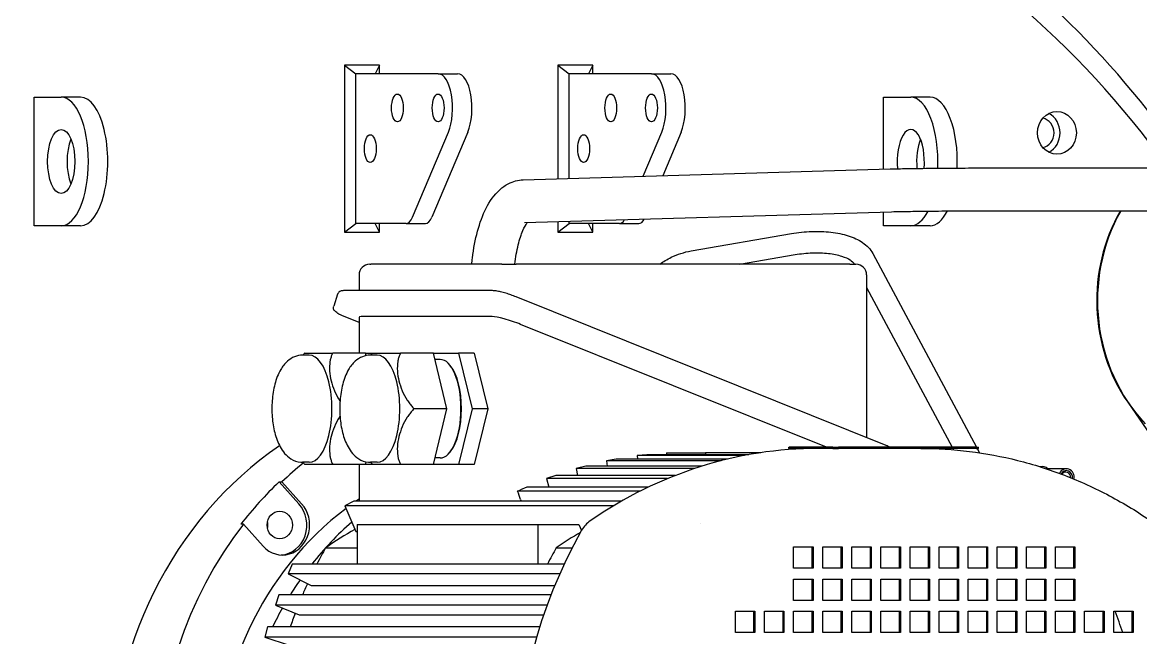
# Model space of a CAD drawing. Header units: millimetres. Extents: x -4172 to 126100, y -2 to 142133.
# Drawn here: x 100053 to 100575, y 43785 to 44073 of the extents above; entities that cross this region are included whole.
import ezdxf

# ---------------------------------------------------------------- set-up
doc = ezdxf.new("R2010")
doc.units = ezdxf.units.MM
doc.header["$LTSCALE"] = 100
doc.layers.add('Visible', color=7, linetype='Continuous', lineweight=25)

msp = doc.modelspace()

# ---------------------------------------------------------------- linework, layer by layer
at = {"layer": 'Visible'}
for p, q in [((100203.41, 44052.58), (100203.41, 43974.58)), ((100203.41, 44052.58), (100208.73, 44048.58)), ((100219.73, 44052.58), (100203.41, 44052.58)), ((100219.73, 44052.58), (100217.79, 44048.58)), ((100219.73, 44048.58), (100219.73, 44052.58)), ((100303.11, 44052.58), (100303.11, 43999.49)), ((100303.11, 44052.58), (100308.42, 44048.58)), ((100319.42, 44052.58), (100303.11, 44052.58)), ((100319.42, 44052.58), (100317.49, 44048.58)), ((100319.42, 44048.58), (100319.42, 44052.58)), ((100208.73, 43978.58), (100208.73, 44048.58)), ((100247.19, 44048.58), (100208.73, 44048.58)), ((100247.19, 44048.58), (100256.25, 44048.58)), ((100308.42, 43999.65), (100308.42, 44048.58)), ((100346.88, 44048.58), (100308.42, 44048.58)), ((100346.88, 44048.58), (100355.94, 44048.58)), ((100058.4, 43977.58), (100058.4, 44037.58)), ((100058.4, 44037.58), (100071.08, 44037.58)), ((100080.15, 44037.58), (100071.08, 44037.58)), ((100455.37, 44004.02), (100455.37, 44037.58)), ((100455.37, 44037.58), (100468.05, 44037.58)), ((100477.11, 44037.58), (100468.05, 44037.58)), ((100235.17, 43981.51), (100251.97, 44021.27)), ((100261.03, 44021.27), (100244.23, 43981.51)), ((100342.96, 44000.68), (100351.66, 44021.27)), ((100360.73, 44021.27), (100352.14, 44000.95)), ((100286.98, 43999.02), (100458.37, 44004.11)), ((100512.53, 44004.58), (100637.51, 44004.58)), ((100287.57, 43979.02), (100458.96, 43984.12)), ((100455.37, 43977.58), (100455.37, 43984.01)), ((100512.53, 43984.58), (100637.51, 43984.58)), ((100071.08, 43977.58), (100058.4, 43977.58)), ((100080.15, 43977.58), (100071.08, 43977.58)), ((100203.41, 43974.58), (100208.73, 43978.58)), ((100232.18, 43978.58), (100208.73, 43978.58)), ((100219.73, 43974.58), (100217.79, 43978.58)), ((100219.73, 43974.58), (100219.73, 43978.58)), ((100232.18, 43978.58), (100241.24, 43978.58)), ((100303.11, 43979.49), (100303.11, 43974.58)), ((100303.11, 43974.58), (100308.42, 43978.58)), ((100308.42, 43978.58), (100308.42, 43979.64)), ((100331.87, 43978.58), (100308.42, 43978.58)), ((100319.42, 43974.58), (100317.49, 43978.58)), ((100319.42, 43974.58), (100319.42, 43978.58)), ((100331.87, 43978.58), (100340.94, 43978.58)), ((100468.05, 43977.58), (100455.37, 43977.58)), ((100477.11, 43977.58), (100468.05, 43977.58)), ((100203.41, 43974.58), (100219.73, 43974.58)), ((100303.11, 43974.58), (100319.42, 43974.58)), ((100365.4, 43965.81), (100412.28, 43973.93)), ((100388.02, 43959.58), (100413.99, 43964.08)), ((100450.32, 43964.54), (100498.78, 43874.08)), ((100215.24, 43959.58), (100215.71, 43959.58)), ((100276.99, 43959.58), (100215.71, 43959.58)), ((100276.99, 43959.58), (100283.64, 43959.58)), ((100439.52, 43959.58), (100283.64, 43959.58)), ((100439.52, 43959.58), (100442.41, 43959.58)), ((100441.51, 43959.81), (100441.63, 43959.58)), ((100210.24, 43954.58), (100210.24, 43947.25)), ((100447.41, 43954.58), (100447.41, 43878.58)), ((100200.24, 43945.64), (100198.38, 43940)), ((100272.66, 43947.25), (100202.92, 43947.25)), ((100447.41, 43948.8), (100487.44, 43874.08)), ((100456.48, 43874.94), (100283.6, 43944.37)), ((100210.24, 43932.41), (100203.75, 43935.02)), ((100210.24, 43934.77), (100210.24, 43918.12)), ((100272.46, 43935.12), (100211.18, 43935.12)), ((100428.67, 43874.08), (100285.75, 43931.48)), ((100187, 43917.12), (100183.83, 43917.12)), ((100184.89, 43918.12), (100197.92, 43918.12)), ((100213.28, 43918.12), (100197.92, 43918.12)), ((100213.28, 43918.12), (100216.58, 43918.12)), ((100213.57, 43916.92), (100213.28, 43918.12)), ((100218.7, 43917.12), (100215.52, 43917.12)), ((100216.58, 43918.12), (100229.62, 43918.12)), ((100244.98, 43918.12), (100229.62, 43918.12)), ((100244.98, 43918.12), (100256.76, 43918.12)), ((100251.32, 43892.12), (100244.98, 43918.12)), ((100248.15, 43915.12), (100245.71, 43915.12)), ((100264.01, 43918.12), (100256.76, 43918.12)), ((100256.76, 43918.12), (100263.1, 43892.12)), ((100264.01, 43918.12), (100270.36, 43892.12)), ((100253.04, 43912.02), (100252.68, 43912.46)), ((100569.41, 43895.11), (100607.95, 43839.11)), ((100251.32, 43892.12), (100235.96, 43892.12)), ((100244.98, 43866.12), (100251.32, 43892.12)), ((100263.1, 43892.12), (100256.76, 43866.12)), ((100270.36, 43892.12), (100263.1, 43892.12)), ((100270.36, 43892.12), (100264.01, 43866.12)), ((100253.04, 43872.21), (100252.68, 43871.77)), ((100353.83, 43871.58), (100372.09, 43871.58)), ((100353.83, 43871.58), (100353.83, 43870.63)), ((100372.09, 43871.58), (100372.09, 43870.63)), ((100398.03, 43871.58), (100372.09, 43871.58)), ((100411.08, 43874.08), (100411.27, 43874.08)), ((100411.08, 43873.58), (100411.08, 43874.08)), ((100411.08, 43873.58), (100411.27, 43873.58)), ((100431.56, 43874.08), (100411.27, 43874.08)), ((100431.56, 43873.58), (100411.27, 43873.58)), ((100431.56, 43874.08), (100434.21, 43874.08)), ((100431.56, 43873.58), (100434.21, 43873.58)), ((100498.56, 43874.08), (100434.21, 43874.08)), ((100466.39, 43873.58), (100434.21, 43873.58)), ((100472.73, 43873.58), (100466.39, 43873.58)), ((100498.56, 43873.58), (100472.73, 43873.58)), ((100487.71, 43873.58), (100488.05, 43872.94)), ((100498.56, 43874.08), (100499.72, 43874.08)), ((100498.56, 43873.58), (100499.72, 43873.58)), ((100499.05, 43873.58), (100500.15, 43871.54)), ((100499.72, 43873.58), (100499.72, 43874.08)), ((100187, 43867.12), (100183.83, 43867.12)), ((100197.92, 43866.12), (100184.89, 43866.12)), ((100213.28, 43866.12), (100197.92, 43866.12)), ((100210.24, 43866.12), (100210.24, 43848.87)), ((100213.28, 43866.12), (100213.57, 43867.31)), ((100216.58, 43866.12), (100213.28, 43866.12)), ((100218.7, 43867.12), (100215.52, 43867.12)), ((100229.62, 43866.12), (100216.58, 43866.12)), ((100244.98, 43866.12), (100229.62, 43866.12)), ((100256.76, 43866.12), (100244.98, 43866.12)), ((100248.15, 43869.12), (100245.71, 43869.12)), ((100264.01, 43866.12), (100256.76, 43866.12)), ((100330.33, 43868.53), (100325.85, 43867.81)), ((100325.85, 43867.81), (100326.18, 43865.29)), ((100379.41, 43867.81), (100325.85, 43867.81)), ((100382.34, 43868.53), (100330.33, 43868.53)), ((100344.7, 43870.63), (100340.18, 43870.27)), ((100340.18, 43870.27), (100340.29, 43868.53)), ((100390.38, 43870.27), (100340.18, 43870.27)), ((100392.32, 43870.63), (100344.7, 43870.63)), ((100302.21, 43860.91), (100297.87, 43859.48)), ((100358, 43860.91), (100302.21, 43860.91)), ((100316.15, 43865.29), (100311.72, 43864.2)), ((100311.72, 43864.2), (100312.38, 43860.91)), ((100367.14, 43864.2), (100311.72, 43864.2)), ((100370.51, 43865.29), (100316.15, 43865.29)), ((100528.26, 43865.07), (100529.35, 43865.07)), ((100540.76, 43864.07), (100531.37, 43864.07)), ((100182.15, 43847.69), (100172.88, 43857.92)), ((100172.88, 43857.92), (100174.15, 43857.92)), ((100174.15, 43857.92), (100183.42, 43847.69)), ((100297.87, 43859.48), (100298.97, 43855.43)), ((100354.43, 43859.48), (100297.87, 43859.48)), ((100341.69, 43853.65), (100284.32, 43853.65)), ((100288.6, 43855.43), (100285.75, 43854.23)), ((100345.32, 43855.43), (100288.6, 43855.43)), ((100207.77, 43848.87), (100203.66, 43846.76)), ((100329.14, 43846.76), (100203.66, 43846.76)), ((100203.66, 43846.76), (100208.73, 43834.76)), ((100332.76, 43848.87), (100207.77, 43848.87)), ((100285.75, 43849.64), (100286.01, 43848.87)), ((100156.2, 43838.12), (100154.93, 43838.12)), ((100165.48, 43827.89), (100156.2, 43838.12)), ((100209.41, 43838.07), (100293.94, 43838.07)), ((100209.41, 43838.07), (100209.41, 43819.54)), ((100293.94, 43819.54), (100293.94, 43838.07)), ((100293.94, 43838.07), (100312.99, 43838.07)), ((100312.99, 43838.07), (100314.19, 43835.22)), ((100208.73, 43834.76), (100209.41, 43834.76)), ((100194.64, 43827.16), (100209.41, 43827.16)), ((100302.41, 43827.16), (100309.83, 43827.16)), ((100413.32, 43827.58), (100422.38, 43827.58)), ((100413.32, 43817.58), (100413.32, 43827.58)), ((100421.96, 43817.58), (100421.96, 43827.58)), ((100422.38, 43827.58), (100422.38, 43817.58)), ((100426.92, 43817.58), (100426.92, 43827.58)), ((100426.92, 43827.58), (100435.98, 43827.58)), ((100435.56, 43817.58), (100435.56, 43827.58)), ((100435.98, 43827.58), (100435.98, 43817.58)), ((100440.51, 43817.58), (100440.51, 43827.58)), ((100440.51, 43827.58), (100449.57, 43827.58)), ((100449.15, 43817.58), (100449.15, 43827.58)), ((100449.57, 43827.58), (100449.57, 43817.58)), ((100454.11, 43817.58), (100454.11, 43827.58)), ((100454.11, 43827.58), (100463.17, 43827.58)), ((100462.75, 43817.58), (100462.75, 43827.58)), ((100463.17, 43827.58), (100463.17, 43817.58)), ((100467.7, 43817.58), (100467.7, 43827.58)), ((100467.7, 43827.58), (100476.76, 43827.58)), ((100476.34, 43817.58), (100476.34, 43827.58)), ((100476.76, 43827.58), (100476.76, 43817.58)), ((100481.29, 43817.58), (100481.29, 43827.58)), ((100481.29, 43827.58), (100490.36, 43827.58)), ((100489.94, 43817.58), (100489.94, 43827.58)), ((100490.36, 43827.58), (100490.36, 43817.58)), ((100494.89, 43817.58), (100494.89, 43827.58)), ((100494.89, 43827.58), (100503.95, 43827.58)), ((100503.53, 43817.58), (100503.53, 43827.58)), ((100503.95, 43827.58), (100503.95, 43817.58)), ((100508.48, 43817.58), (100508.48, 43827.58)), ((100508.48, 43827.58), (100517.55, 43827.58)), ((100517.12, 43817.58), (100517.12, 43827.58)), ((100517.55, 43827.58), (100517.55, 43817.58)), ((100522.08, 43817.58), (100522.08, 43827.58)), ((100522.08, 43827.58), (100531.14, 43827.58)), ((100530.72, 43817.58), (100530.72, 43827.58)), ((100531.14, 43827.58), (100531.14, 43817.58)), ((100535.67, 43817.58), (100535.67, 43827.58)), ((100535.67, 43827.58), (100544.74, 43827.58)), ((100544.31, 43817.58), (100544.31, 43827.58)), ((100544.74, 43827.58), (100544.74, 43817.58)), ((100179, 43819.54), (100177.08, 43815.01)), ((100306.08, 43819.54), (100179, 43819.54)), ((100304.02, 43815.01), (100177.08, 43815.01)), ((100177.08, 43815.01), (100187.81, 43809.49)), ((100422.38, 43817.58), (100413.32, 43817.58)), ((100435.98, 43817.58), (100426.92, 43817.58)), ((100449.57, 43817.58), (100440.51, 43817.58)), ((100463.17, 43817.58), (100454.11, 43817.58)), ((100476.76, 43817.58), (100467.7, 43817.58)), ((100490.36, 43817.58), (100481.29, 43817.58)), ((100503.95, 43817.58), (100494.89, 43817.58)), ((100517.55, 43817.58), (100508.48, 43817.58)), ((100531.14, 43817.58), (100522.08, 43817.58)), ((100544.74, 43817.58), (100535.67, 43817.58)), ((100187.81, 43809.49), (100301.66, 43809.49)), ((100413.32, 43812.58), (100422.38, 43812.58)), ((100413.32, 43802.58), (100413.32, 43812.58)), ((100421.96, 43802.58), (100421.96, 43812.58)), ((100422.38, 43812.58), (100422.38, 43802.58)), ((100426.92, 43802.58), (100426.92, 43812.58)), ((100426.92, 43812.58), (100435.98, 43812.58)), ((100435.56, 43802.58), (100435.56, 43812.58)), ((100435.98, 43812.58), (100435.98, 43802.58)), ((100440.51, 43802.58), (100440.51, 43812.58)), ((100440.51, 43812.58), (100449.57, 43812.58)), ((100449.15, 43802.58), (100449.15, 43812.58)), ((100449.57, 43812.58), (100449.57, 43802.58)), ((100454.11, 43802.58), (100454.11, 43812.58)), ((100454.11, 43812.58), (100463.17, 43812.58)), ((100462.75, 43802.58), (100462.75, 43812.58)), ((100463.17, 43812.58), (100463.17, 43802.58)), ((100467.7, 43802.58), (100467.7, 43812.58)), ((100467.7, 43812.58), (100476.76, 43812.58)), ((100476.34, 43802.58), (100476.34, 43812.58)), ((100476.76, 43812.58), (100476.76, 43802.58)), ((100481.29, 43802.58), (100481.29, 43812.58)), ((100481.29, 43812.58), (100490.36, 43812.58)), ((100489.94, 43802.58), (100489.94, 43812.58)), ((100490.36, 43812.58), (100490.36, 43802.58)), ((100494.89, 43802.58), (100494.89, 43812.58)), ((100494.89, 43812.58), (100503.95, 43812.58)), ((100503.53, 43802.58), (100503.53, 43812.58)), ((100503.95, 43812.58), (100503.95, 43802.58)), ((100508.48, 43802.58), (100508.48, 43812.58)), ((100508.48, 43812.58), (100517.55, 43812.58)), ((100517.12, 43802.58), (100517.12, 43812.58)), ((100517.55, 43812.58), (100517.55, 43802.58)), ((100522.08, 43802.58), (100522.08, 43812.58)), ((100522.08, 43812.58), (100531.14, 43812.58)), ((100530.72, 43802.58), (100530.72, 43812.58)), ((100531.14, 43812.58), (100531.14, 43802.58)), ((100535.67, 43802.58), (100535.67, 43812.58)), ((100535.67, 43812.58), (100544.74, 43812.58)), ((100544.31, 43802.58), (100544.31, 43812.58)), ((100544.74, 43812.58), (100544.74, 43802.58)), ((100172.75, 43805.11), (100171.14, 43800.43)), ((100299.9, 43805.11), (100172.75, 43805.11)), ((100298.14, 43800.43), (100171.14, 43800.43)), ((100171.14, 43800.43), (100182.2, 43795.79)), ((100422.38, 43802.58), (100413.32, 43802.58)), ((100435.98, 43802.58), (100426.92, 43802.58)), ((100449.57, 43802.58), (100440.51, 43802.58)), ((100463.17, 43802.58), (100454.11, 43802.58)), ((100476.76, 43802.58), (100467.7, 43802.58)), ((100490.36, 43802.58), (100481.29, 43802.58)), ((100503.95, 43802.58), (100494.89, 43802.58)), ((100517.55, 43802.58), (100508.48, 43802.58)), ((100531.14, 43802.58), (100522.08, 43802.58)), ((100544.74, 43802.58), (100535.67, 43802.58)), ((100182.2, 43795.79), (100296.5, 43795.79)), ((100386.13, 43787.58), (100386.13, 43797.58)), ((100386.13, 43797.58), (100395.2, 43797.58)), ((100394.77, 43787.58), (100394.77, 43797.58)), ((100395.2, 43797.58), (100395.2, 43787.58)), ((100399.73, 43787.58), (100399.73, 43797.58)), ((100399.73, 43797.58), (100408.79, 43797.58)), ((100408.37, 43787.58), (100408.37, 43797.58)), ((100408.79, 43797.58), (100408.79, 43787.58)), ((100413.32, 43787.58), (100413.32, 43797.58)), ((100413.32, 43797.58), (100422.38, 43797.58)), ((100421.96, 43787.58), (100421.96, 43797.58)), ((100422.38, 43797.58), (100422.38, 43787.58)), ((100426.92, 43797.58), (100435.98, 43797.58)), ((100426.92, 43787.58), (100426.92, 43797.58)), ((100435.56, 43787.58), (100435.56, 43797.58)), ((100435.98, 43797.58), (100435.98, 43787.58)), ((100440.51, 43787.58), (100440.51, 43797.58)), ((100440.51, 43797.58), (100449.57, 43797.58)), ((100449.15, 43787.58), (100449.15, 43797.58)), ((100449.57, 43797.58), (100449.57, 43787.58)), ((100454.11, 43787.58), (100454.11, 43797.58)), ((100454.11, 43797.58), (100463.17, 43797.58)), ((100462.75, 43787.58), (100462.75, 43797.58)), ((100463.17, 43797.58), (100463.17, 43787.58)), ((100467.7, 43787.58), (100467.7, 43797.58)), ((100467.7, 43797.58), (100476.76, 43797.58)), ((100476.34, 43787.58), (100476.34, 43797.58)), ((100476.76, 43797.58), (100476.76, 43787.58)), ((100481.29, 43787.58), (100481.29, 43797.58)), ((100481.29, 43797.58), (100490.36, 43797.58)), ((100489.94, 43787.58), (100489.94, 43797.58)), ((100490.36, 43797.58), (100490.36, 43787.58)), ((100494.89, 43787.58), (100494.89, 43797.58)), ((100494.89, 43797.58), (100503.95, 43797.58)), ((100503.53, 43787.58), (100503.53, 43797.58)), ((100503.95, 43797.58), (100503.95, 43787.58)), ((100508.48, 43797.58), (100517.55, 43797.58)), ((100508.48, 43787.58), (100508.48, 43797.58)), ((100517.12, 43787.58), (100517.12, 43797.58)), ((100517.55, 43797.58), (100517.55, 43787.58)), ((100522.08, 43787.58), (100522.08, 43797.58)), ((100522.08, 43797.58), (100531.14, 43797.58)), ((100530.72, 43787.58), (100530.72, 43797.58)), ((100531.14, 43797.58), (100531.14, 43787.58)), ((100535.67, 43787.58), (100535.67, 43797.58)), ((100535.67, 43797.58), (100544.74, 43797.58)), ((100544.31, 43787.58), (100544.31, 43797.58)), ((100544.74, 43797.58), (100544.74, 43787.58)), ((100549.27, 43787.58), (100549.27, 43797.58)), ((100549.27, 43797.58), (100558.33, 43797.58)), ((100557.91, 43787.58), (100557.91, 43797.58)), ((100558.33, 43797.58), (100558.33, 43787.58)), ((100562.86, 43797.58), (100571.93, 43797.58)), ((100562.86, 43787.58), (100562.86, 43797.58)), ((100571.5, 43787.58), (100571.5, 43797.58)), ((100571.93, 43797.58), (100571.93, 43787.58)), ((100167.47, 43790.2), (100166.17, 43785.41)), ((100294.67, 43790.2), (100167.47, 43790.2)), ((100293.22, 43785.41), (100166.17, 43785.41)), ((100166.17, 43785.41), (100177.51, 43781.67)), ((100395.2, 43787.58), (100386.13, 43787.58)), ((100408.79, 43787.58), (100399.73, 43787.58)), ((100422.38, 43787.58), (100413.32, 43787.58)), ((100435.98, 43787.58), (100426.92, 43787.58)), ((100449.57, 43787.58), (100440.51, 43787.58)), ((100463.17, 43787.58), (100454.11, 43787.58)), ((100476.76, 43787.58), (100467.7, 43787.58)), ((100490.36, 43787.58), (100481.29, 43787.58)), ((100503.95, 43787.58), (100494.89, 43787.58)), ((100517.55, 43787.58), (100508.48, 43787.58)), ((100531.14, 43787.58), (100522.08, 43787.58)), ((100544.74, 43787.58), (100535.67, 43787.58)), ((100558.33, 43787.58), (100549.27, 43787.58)), ((100571.93, 43787.58), (100562.86, 43787.58))]:
    msp.add_line(p, q, dxfattribs=at)
for centre, start, end in [((100215.24, 43954.58), 90, 180), ((100442.41, 43954.58), 0, 90)]:
    msp.add_arc(centre, 5, start, end, dxfattribs=at)
for centre, major_axis, ratio, start_param, end_param in [((100360.97, 43717.58), (532.27, 0), 0.906502, 1.698412, 4.716541), ((100372.63, 43717.58), (531.28, 0), 0.906308, 1.669607, 7.667492), ((100372.63, 43717.58), (525.76, 0), 0.906308, 1.622486, 7.735357), ((100253.81, 43717.58), (0, 476.5), 0.906308, 5.395263, 6.158785), ((100261.42, 43717.58), (0, 461), 0.906308, 5.402007, 6.343823), ((100247.19, 44032.58), (0, 16), 0.422618, 3.926991, 6.283185), ((100256.25, 44032.58), (0, 16), 0.422618, 3.926991, 6.283185), ((100346.88, 44032.58), (0, 16), 0.422618, 3.926991, 6.283185), ((100355.94, 44032.58), (0, 16), 0.422618, 3.926991, 6.283185), ((100071.08, 44007.58), (0, 30), 0.422618, 3.141593, 6.283185), ((100080.15, 44007.58), (0, -30), 0.422618, 0, 3.141593), ((100468.05, 44007.58), (0, 30), 0.422618, 4.607481, 6.283185), ((100477.11, 44007.58), (0, 30), 0.422618, 4.609747, 6.283185), ((100528.74, 44020.93), (0, 10), 0.906308, 3.574682, 5.850096), ((100468.05, 44007.58), (0, 15), 0.422618, 4.497069, 8.08178), ((100528.74, 44020.93), (0, -6.92), 0.906308, 0.158278, 2.983315), ((100080.15, 44007.58), (0, -15), 0.422618, 3.937981, 5.486797), ((100477.11, 44007.58), (0, -15), 0.422618, 3.937981, 4.930391), ((100232.18, 43988.58), (0, -10), 0.422618, 0, 0.785398), ((100241.24, 43988.58), (0, -10), 0.422618, 0, 0.785398), ((100468.05, 44007.58), (0, -30), 0.422618, 0, 0.687444), ((100477.11, 44007.58), (0, -30), 0.422618, 0, 0.69168), ((100627.34, 43942.58), (0, -79.5), 0.906308, 4.15579, 5.520633), ((100626.07, 43942.58), (0, -78.5), 0.906308, 4.147844, 5.361856), ((100331.87, 43988.58), (0, -10), 0.422618, 0, 0.615252), ((100340.94, 43988.58), (0, -10), 0.422618, 0, 0.66122), ((100220.24, 43931.48), (-9.99, 3.37), 0.13843, 5.893476, 6.329809), ((100281.52, 43931.48), (9.99, -3.37), 0.13843, 1.181087, 2.751884), ((100187, 43892.12), (0, -25), 0.422618, 0, 3.141593), ((100218.7, 43892.12), (0, -25), 0.422618, 0, 3.141593), ((100248.15, 43892.12), (0, 23), 0.422618, 3.141593, 6.283185), ((100248.6, 43892.12), (0, 22.5), 0.422618, 3.626705, 5.798073), ((100261.42, 43717.58), (0, -185), 0.906308, 3.696399, 5.75727), ((100424.97, 43651.76), (0, 221.82), 0.906308, 0, 0.559525), ((100283.39, 43717.58), (0, 185), 0.906308, 0.632487, 0.70965), ((100529.35, 43860.07), (0, 5), 0.906308, 5.639684, 6.46607), ((100540.76, 43860.07), (0, 4), 0.906308, 4.50647, 7.377321), ((100540.76, 43860.07), (0, 3.12), 0.906308, 4.549242, 7.33455), ((100540.48, 43860.07), (0, 2.46), 0.906308, 4.646811, 7.239599), ((100282.13, 43717.58), (0, 185), 0.906308, 0.70965, 0.861146), ((100281.52, 43854.23), (9.99, 3.53), 0.143365, 4.944937, 5.098154), ((100281.52, 43849.64), (9.27, -26.25), 0.143365, 1.520229, 1.673447), ((100283.39, 43717.58), (0, -155), 0.906308, 3.740833, 5.711018), ((100174.45, 43837.79), (0, -14), 0.906308, 5.497787, 8.63938), ((100173.18, 43837.79), (0, -14), 0.906308, 0.049982, 2.356194), ((100283.39, 43717.58), (0, -155), 0.906308, 3.689297, 3.701997), ((100283.39, 43717.58), (0, 185), 0.906308, 0.861146, 2.280446), ((100161.77, 43837.79), (0, 6.5), 0.906308, 4.460669, 4.964109), ((100293.96, 43717.58), (0, 155), 0.906308, 0.668772, 0.852859), ((100293.96, 43651.76), (0, 206.82), 0.906308, 0.474475, 0.558413), ((100484.63, 43717.58), (0, -221.82), 0.906308, 4.152864, 5.271914), ((100325, 43827.89), (0, -14), 0.906308, 3.701117, 4.152864), ((100450.33, 43651.76), (0, 206.82), 0.906308, 0.445083, 0.445087), ((100401.73, 43651.76), (0, -206.82), 0.906308, 3.630452, 3.700006), ((100353.61, 43717.58), (0, 206.82), 0.906308, 1.012383, 1.055258), ((100461.38, 43717.58), (0, -206.82), 0.906308, 4.153976, 4.196851), ((100293.96, 43717.58), (0, 155), 0.906308, 0.914613, 0.970745), ((100353.61, 43717.58), (0, 206.82), 0.906308, 1.10552, 1.133828), ((100293.96, 43717.58), (0, 155), 0.906308, 1.01741, 1.083145), ((100353.61, 43717.58), (0, 206.82), 0.906308, 1.178998, 1.211997), ((100390.67, 43717.58), (0, -206.82), 0.906308, 1.91607, 1.967961)]:
    msp.add_ellipse(centre, major_axis=major_axis, ratio=ratio, start_param=start_param, end_param=end_param, dxfattribs=at)
for centre, major_axis, ratio in [((100228.17, 44032.58), (0, 6.5), 0.422618), ((100247.19, 44032.58), (0, 6.5), 0.422618), ((100327.86, 44032.58), (0, 6.5), 0.422618), ((100346.88, 44032.58), (0, 6.5), 0.422618), ((100536.34, 44020.93), (0, 10), 0.906308), ((100071.08, 44007.58), (0, 15), 0.422618), ((100215.49, 44013.58), (0, -6.5), 0.422618), ((100315.18, 44013.58), (0, -6.5), 0.422618), ((100173.18, 43837.79), (0, 6.5), 0.906308)]:
    msp.add_ellipse(centre, major_axis=major_axis, ratio=ratio, dxfattribs=at)
for points, knots in [([(100458.37, 44004.11), (100460.07, 44004.16), (100462.37, 44004.21), (100468.04, 44004.3), (100471.4, 44004.34), (100478.82, 44004.42), (100482.87, 44004.46), (100491.26, 44004.52), (100495.6, 44004.54), (100504.13, 44004.57), (100508.32, 44004.58), (100512.33, 44004.58), (100512.43, 44004.58), (100512.53, 44004.58)], [3.090059, 3.090059, 3.090059, 3.090059, 3.413886, 3.413886, 3.737712, 3.737712, 4.059331, 4.059331, 4.380242, 4.380242, 4.701074, 4.701074, 4.709192, 4.709192, 4.709192, 4.709192]), ([(100262.91, 43959.58), (100263, 43960.56), (100263.11, 43961.53), (100263.76, 43966.88), (100264.55, 43971.09), (100266.66, 43978.91), (100267.97, 43982.51), (100271.28, 43989.02), (100273.26, 43991.95), (100277.22, 43995.49), (100278.59, 43996.47), (100282.17, 43998.27), (100284.54, 43998.94), (100286.98, 43999.02)], [4.955514, 4.955514, 4.955514, 4.955514, 5.024318, 5.024318, 5.336248, 5.336248, 5.648177, 5.648177, 5.960107, 5.960107, 6.096283, 6.096283, 6.272036, 6.272036, 6.272036, 6.272036]), ([(100458.96, 43984.12), (100460.36, 43984.16), (100462.34, 43984.2), (100467.38, 43984.29), (100470.52, 43984.33), (100477.56, 43984.41), (100481.47, 43984.45), (100489.66, 43984.51), (100493.93, 43984.53), (100502.41, 43984.57), (100506.6, 43984.58), (100511.21, 43984.58), (100511.88, 43984.58), (100512.53, 43984.58)], [3.090059, 3.090059, 3.090059, 3.090059, 3.38372, 3.38372, 3.698514, 3.698514, 4.016729, 4.016729, 4.335773, 4.335773, 4.654955, 4.654955, 4.709192, 4.709192, 4.709192, 4.709192]), ([(100283.02, 43959.58), (100283.39, 43962.84), (100283.94, 43965.92), (100285.26, 43971.24), (100286.02, 43973.51), (100287.47, 43976.86), (100288.17, 43978.04), (100288.77, 43978.86), (100288.86, 43978.97), (100288.94, 43979.06)], [5.0091465, 5.0091465, 5.0091465, 5.0091465, 5.2953821, 5.2953821, 5.5693436, 5.5693436, 5.8126719, 5.8126719, 5.8558436, 5.8558436, 5.8558436, 5.8558436]), ([(100412.28, 43973.93), (100415.39, 43974.47), (100418.56, 43974.8), (100424.77, 43975.02), (100427.82, 43974.92), (100433.6, 43974.24), (100436.33, 43973.68), (100441.32, 43972.08), (100443.58, 43971.04), (100447.51, 43968.33), (100449.2, 43966.64), (100450.32, 43964.54)], [4.989478, 4.989478, 4.989478, 4.989478, 5.28324, 5.28324, 5.577003, 5.577003, 5.870765, 5.870765, 6.164528, 6.164528, 6.45829, 6.45829, 6.45829, 6.45829]), ([(100350.73, 43959.58), (100352.42, 43960.82), (100354.23, 43961.9), (100359.05, 43964.24), (100362.18, 43965.25), (100365.4, 43965.81)], [5.6521441, 5.6521441, 5.6521441, 5.6521441, 5.8320325, 5.8320325, 6.1119433, 6.1119433, 6.1119433, 6.1119433]), ([(100413.99, 43964.08), (100416.66, 43964.54), (100419.38, 43964.82), (100424.66, 43965.01), (100427.22, 43964.92), (100431.87, 43964.38), (100433.96, 43963.94), (100437.36, 43962.85), (100438.7, 43962.22), (100440.56, 43961.01), (100441.1, 43960.44), (100441.42, 43959.96), (100441.47, 43959.88), (100441.51, 43959.81)], [4.989478, 4.989478, 4.989478, 4.989478, 5.28324, 5.28324, 5.577003, 5.577003, 5.867828, 5.867828, 6.143479, 6.143479, 6.405666, 6.405666, 6.45829, 6.45829, 6.45829, 6.45829]), ([(100202.92, 43947.25), (100202.79, 43947.25), (100202.65, 43947.24), (100202.37, 43947.22), (100202.22, 43947.2), (100201.9, 43947.14), (100201.73, 43947.09), (100201.33, 43946.93), (100201.1, 43946.8), (100200.67, 43946.41), (100200.47, 43946.17), (100200.3, 43945.8), (100200.27, 43945.72), (100200.24, 43945.64)], [4.712389, 4.712389, 4.712389, 4.712389, 4.7949862, 4.7949862, 4.8775834, 4.8775834, 4.9601806, 4.9601806, 5.0427779, 5.0427779, 5.1082431, 5.1082431, 5.1253751, 5.1253751, 5.1253751, 5.1253751]), ([(100283.6, 43944.37), (100282.85, 43944.67), (100282.05, 43944.96), (100280.42, 43945.53), (100279.58, 43945.8), (100277.95, 43946.28), (100277.15, 43946.49), (100275.66, 43946.85), (100274.97, 43946.99), (100273.73, 43947.19), (100273.18, 43947.25), (100272.66, 43947.25)], [3.141593, 3.141593, 3.141593, 3.141593, 3.455752, 3.455752, 3.769911, 3.769911, 4.08407, 4.08407, 4.39823, 4.39823, 4.712389, 4.712389, 4.712389, 4.712389]), ([(100203.75, 43935.02), (100203.2, 43935.24), (100202.68, 43935.46), (100201.71, 43935.9), (100201.27, 43936.12), (100200.47, 43936.54), (100200.11, 43936.75), (100199.47, 43937.19), (100199.18, 43937.41), (100198.75, 43937.91), (100198.63, 43938.07), (100198.4, 43938.54), (100198.28, 43938.86), (100198.27, 43939.5), (100198.3, 43939.76), (100198.38, 43940)], [0, 0, 0, 0, 0.231562, 0.231562, 0.463124, 0.463124, 0.694686, 0.694686, 0.926248, 0.926248, 1.015895, 1.015895, 1.105774, 1.105774, 1.15781, 1.15781, 1.15781, 1.15781]), ([(100183.83, 43917.12), (100182.54, 43917.12), (100181.26, 43916.85), (100178.83, 43915.88), (100177.73, 43915.15), (100175.48, 43913.16), (100174.47, 43911.82), (100172.42, 43908.31), (100171.55, 43906), (100170.26, 43901.1), (100169.85, 43898.51), (100169.46, 43893.34), (100169.46, 43890.76), (100169.86, 43885.73), (100170.24, 43883.27), (100171.45, 43878.54), (100172.27, 43876.29), (100174.58, 43872.12), (100176.09, 43870.15), (100179.69, 43867.9), (100181.28, 43867.3), (100183.26, 43867.13), (100183.55, 43867.12), (100183.83, 43867.12)], [4.712389, 4.712389, 4.712389, 4.712389, 4.879251, 4.879251, 5.068742, 5.068742, 5.33864, 5.33864, 5.727931, 5.727931, 6.106467, 6.106467, 6.465895, 6.465895, 6.825459, 6.825459, 7.202976, 7.202976, 7.596092, 7.596092, 7.817441, 7.817441, 7.853982, 7.853982, 7.853982, 7.853982]), ([(100197.92, 43918.12), (100197.79, 43917.86), (100197.67, 43917.6), (100197.36, 43916.87), (100197.17, 43916.33), (100196.86, 43915.21), (100196.73, 43914.64), (100196.43, 43912.77), (100196.37, 43911.24), (100196.57, 43908.14), (100196.84, 43906.56), (100197.54, 43903.67), (100198.05, 43902.09), (100199.36, 43898.99), (100200.17, 43897.46), (100201.13, 43895.97), (100201.23, 43895.83), (100201.33, 43895.68)], [-7.012906, -7.012906, -7.012906, -7.012906, -6.908315, -6.908315, -6.712102, -6.712102, -6.515889, -6.515889, -6.015913, -6.015913, -5.515938, -5.515938, -5.015962, -5.015962, -4.515986, -4.515986, -4.462687, -4.462687, -4.462687, -4.462687]), ([(100215.52, 43917.12), (100214.23, 43917.12), (100212.95, 43916.85), (100210.53, 43915.88), (100209.43, 43915.15), (100207.18, 43913.16), (100206.17, 43911.82), (100204.12, 43908.31), (100203.24, 43906), (100201.96, 43901.1), (100201.55, 43898.51), (100201.16, 43893.34), (100201.16, 43890.76), (100201.55, 43885.73), (100201.94, 43883.27), (100203.15, 43878.54), (100203.97, 43876.29), (100206.28, 43872.12), (100207.78, 43870.15), (100211.39, 43867.9), (100212.98, 43867.3), (100214.96, 43867.13), (100215.24, 43867.12), (100215.52, 43867.12)], [4.712389, 4.712389, 4.712389, 4.712389, 4.879251, 4.879251, 5.068742, 5.068742, 5.33864, 5.33864, 5.727931, 5.727931, 6.106467, 6.106467, 6.465895, 6.465895, 6.825459, 6.825459, 7.202976, 7.202976, 7.596092, 7.596092, 7.817441, 7.817441, 7.853982, 7.853982, 7.853982, 7.853982]), ([(100229.62, 43918.12), (100229.49, 43917.86), (100229.37, 43917.6), (100229.05, 43916.87), (100228.86, 43916.33), (100228.55, 43915.21), (100228.43, 43914.64), (100228.13, 43912.77), (100228.07, 43911.24), (100228.27, 43908.14), (100228.54, 43906.56), (100229.24, 43903.67), (100229.75, 43902.09), (100231.06, 43898.99), (100231.86, 43897.46), (100233.08, 43895.59), (100233.48, 43895.02), (100234.33, 43893.9), (100234.79, 43893.36), (100235.46, 43892.63), (100235.71, 43892.37), (100235.96, 43892.12)], [-7.012906, -7.012906, -7.012906, -7.012906, -6.908315, -6.908315, -6.712102, -6.712102, -6.515889, -6.515889, -6.015913, -6.015913, -5.515938, -5.515938, -5.015962, -5.015962, -4.515986, -4.515986, -4.319773, -4.319773, -4.12356, -4.12356, -4.01897, -4.01897, -4.01897, -4.01897]), ([(100201.33, 43888.55), (100201.23, 43888.41), (100201.13, 43888.26), (100200.17, 43886.77), (100199.36, 43885.24), (100198.05, 43882.14), (100197.54, 43880.56), (100196.84, 43877.67), (100196.57, 43876.09), (100196.37, 43872.99), (100196.43, 43871.46), (100196.73, 43869.59), (100196.86, 43869.02), (100197.17, 43867.9), (100197.36, 43867.36), (100197.67, 43866.63), (100197.79, 43866.37), (100197.92, 43866.12)], [-6.569189, -6.569189, -6.569189, -6.569189, -6.515889, -6.515889, -6.015913, -6.015913, -5.515938, -5.515938, -5.015962, -5.015962, -4.515986, -4.515986, -4.319773, -4.319773, -4.12356, -4.12356, -4.01897, -4.01897, -4.01897, -4.01897]), ([(100235.96, 43892.12), (100235.71, 43891.86), (100235.46, 43891.6), (100234.79, 43890.87), (100234.33, 43890.33), (100233.48, 43889.21), (100233.08, 43888.64), (100231.86, 43886.77), (100231.06, 43885.24), (100229.75, 43882.14), (100229.24, 43880.56), (100228.54, 43877.67), (100228.27, 43876.09), (100228.07, 43872.99), (100228.13, 43871.46), (100228.43, 43869.59), (100228.55, 43869.02), (100228.86, 43867.9), (100229.05, 43867.36), (100229.37, 43866.63), (100229.49, 43866.37), (100229.62, 43866.12)], [-7.012906, -7.012906, -7.012906, -7.012906, -6.908315, -6.908315, -6.712102, -6.712102, -6.515889, -6.515889, -6.015913, -6.015913, -5.515938, -5.515938, -5.015962, -5.015962, -4.515986, -4.515986, -4.319773, -4.319773, -4.12356, -4.12356, -4.01897, -4.01897, -4.01897, -4.01897]), ([(100458.45, 43874.08), (100458.17, 43874.21), (100457.87, 43874.35), (100457.21, 43874.64), (100456.85, 43874.79), (100456.48, 43874.94)], [2.8416439, 2.8416439, 2.8416439, 2.8416439, 2.9849718, 2.9849718, 3.1415927, 3.1415927, 3.1415927, 3.1415927]), ([(100472.73, 43873.58), (100480.34, 43873.58), (100487.94, 43873.11), (100503.06, 43871.23), (100510.57, 43869.83), (100525.39, 43866.11), (100532.7, 43863.79), (100547.03, 43858.27), (100554.05, 43855.08), (100567.7, 43847.84), (100574.34, 43843.81), (100580.74, 43839.38)], [4.712389, 4.712389, 4.712389, 4.712389, 4.8242874, 4.8242874, 4.9361858, 4.9361858, 5.0480842, 5.0480842, 5.1599826, 5.1599826, 5.271881, 5.271881, 5.271881, 5.271881])]:
    msp.add_open_spline(points, degree=3, knots=knots, dxfattribs=at)
for points in [[(100184.89, 43918.12), (100184.58, 43917.78), (100184.28, 43917.45), (100184, 43917.12)], [(100216.58, 43918.12), (100216.27, 43917.78), (100215.98, 43917.45), (100215.7, 43917.12)], [(100184, 43867.12), (100184.28, 43866.78), (100184.58, 43866.45), (100184.89, 43866.12)], [(100215.7, 43867.12), (100215.98, 43866.78), (100216.27, 43866.45), (100216.58, 43866.12)]]:
    msp.add_open_spline(points, degree=3, dxfattribs=at)

doc.saveas('drawing.dxf')
